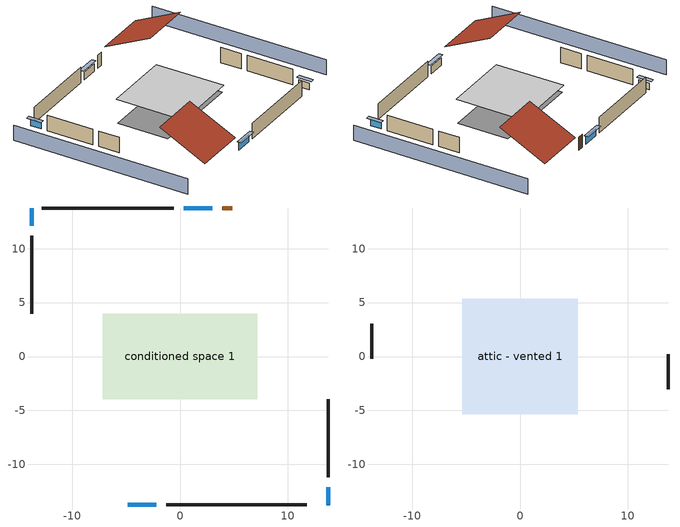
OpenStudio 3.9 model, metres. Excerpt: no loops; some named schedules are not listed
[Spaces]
conditioned space 1
 floor foundation (Slab1 construction): -7.17,-3.98 -7.17,3.98 7.17,3.98 7.17,-3.98 z0
 wall outside (Wall1 construction): -1.28,-13.77 11.76,-13.77 z0:2.44
 wall outside (Wall2 construction): -13.77,11.2 -13.77,3.96 z0:2.44
 wall outside (Wall3 construction): -0.57,13.77 -12.84,13.77 z0:2.44
 wall outside (Wall4 construction): 13.77,-11.2 13.77,-3.96 z0:2.44
 wall outside (AdiabaticWallConstruction): -4.86,-13.77 -2.21,-13.77 / 3.01,13.77 0.36,13.77 z0:1.19; -13.77,13.77 -13.77,12.13 / 13.77,-13.77 13.77,-12.13 z0:1.07
 wall outside (AdiabaticWallConstruction 1): 4.86,13.77 3.94,13.77 z0:2.03
 window (WindowConstruction): -4.86,-13.77 -2.21,-13.77 z0:1.19
 window (WindowConstruction 1): -13.77,13.77 -13.77,12.13 z0:1.07
 window (WindowConstruction 2): 3.01,13.77 0.36,13.77 z0:1.19
 window (WindowConstruction 3): 13.77,-13.77 13.77,-12.13 z0:1.07
 door (Door): 4.86,13.77 3.94,13.77 z0:2.03
attic - vented 1
 floor to conditioned space 1 (Floor1 construction Reversed): -5.34,-5.34 -5.34,5.34 5.34,5.34 5.34,-5.34 z2.44
 wall outside (Wall5 construction): -13.77,3.03 -13.77,-0.22 z0:2.44
 wall outside (Wall6 construction): 13.77,-3.03 13.77,0.22 z0:2.44
 roof outside (Roof1 construction): -5.78,-13.77,2.44 -5.78,-6.63,6.01 -13.77,-6.63,6.01 -13.77,-13.77,2.44
 roof outside (Roof2 construction): 5.78,13.77,2.44 5.78,6.63,6.01 13.77,6.63,6.01 13.77,13.77,2.44
shading: 18.34,-13.77 18.34,13.77 / -18.34,13.77 -18.34,-13.77 z0:2.44; -1.9,-13.77 -5.16,-13.77 -5.16,-14.38 -1.9,-14.38 z1.49; -13.77,11.83 -13.77,14.08 -14.38,14.08 -14.38,11.83 z1.37; 0.06,13.77 3.32,13.77 3.32,14.38 0.06,14.38 z1.49; 13.77,-11.83 13.77,-14.08 14.38,-14.08 14.38,-11.83 z1.37
[Site]
Portland Intl Arpt_OR: Latitude {deg}=45.59; Longitude {deg}=-122.6; Time Zone {hr}=-8; Elevation {m}=33; Terrain=Suburbs; Keep Site Location Information=Yes
[Site:GroundTemperature:Shallow]
10.2558, 8.96328, 8.85977, 9.47314, 11.9355, 14.3863, 16.5111, 17.8571, 17.9714, 16.8767, 14.8061, 12.4304
[Site:WaterMainsTemperature]
Calculation Method=Schedule; Temperature Schedule=mains temperature schedule
[Building]
Building 1
[Material] Roughness=Rough
Name | Thickness {m} | Conductivity {W/m-K} | Density {kg/m3} | Specific Heat {J/kg-K} | Thermal Absorptance | Solar Absorptance | Visible Absorptance
asphalt or fiberglass shingles | 0.00635 | 0.162714 | 1121.4 | 1465.45 | 0.9 | 0.85 | 0.85
roof rigid ins | 0.00281632 | 0.029427 | 32.04 | 1214.23 | 0.9 | 0.7 | 0.7
osb sheathing 0.5 in. | 0.0127 | 0.115458 | 512.64 | 1214.23 | 0.9 | 0.6 | 0.6
wood siding | 0.0254 | 0.102417 | 544.68 | 1172.36 | 0.9 | 0.85 | 0.85
osb sheathing 0.5 in. 1 | 0.0127 | 0.115458 | 512.64 | 1214.23 | 0.9 | 0.7 | 0.7
wall stud and cavity | 0.1397 | 0.550994 | 139.0536 | 1170.24 | 0.9 | 0.7 | 0.7
gypsum board | 0.0127 | 0.160291 | 801 | 837.4 | 0.9 | 0.6 | 0.6
wall stud and cavity 1 | 0.1397 | 0.727959 | 139.0536 | 1170.24 | 0.9 | 0.6 | 0.6
ceiling stud and cavity | 0.1397 | 0.118061 | 65.682 | 1177.47 | 0.9 | 0.7 | 0.7
concrete 4.0 in. | 0.1016 | 1.803125 | 2242.8 | 837.4 | 0.9 | 0.7 | 0.7
floor covering | 0.0127 | 0.0450781 | 54.468 | 1339.84 | 0.9 | 0.9 | 0.9
wood siding 1; wood siding 2 | 0.0254 | 0.102417 | 544.68 | 1172.36
wall rigid ins | 0.512978 | 0.029427 | 32.04 | 1214.23 | 0.9 | 0.7 | 0.7
wall stud and cavity 2 | 0.0889 | 0.380278 | 52.3479 | 1209.89 | 0.9 | 0.7 | 0.7
door material | 0.04445 | 0.0612267 | 512.64 | 1214.23 | 0.9 | 0.7 | 0.7
wall stud and cavity 3 | 0.0889 | 0.391764 | 83.0341 | 1211.67 | 0.9 | 0.7 | 0.7
furniture material conditioned space 1 | 0.1524 | 0.115458 | 640.8 | 1214.23 | 0.9 | 0.6 | 0.6
[Construction]
Roof1 construction; Roof2 construction: asphalt or fiberglass shingles, roof rigid ins, osb sheathing 0.5 in.
Wall1 construction; Wall2 construction; Wall3 construction; Wall4 construction: wood siding, osb sheathing 0.5 in. 1, wall stud and cavity, gypsum board
Wall5 construction; Wall6 construction: wood siding, osb sheathing 0.5 in. 1, wall stud and cavity 1
Floor1 construction Reversed: gypsum board, ceiling stud and cavity
Slab1 construction: concrete 4.0 in., floor covering
WindowConstruction; WindowConstruction 1; WindowConstruction 2; WindowConstruction 3: WindowMaterial
AdiabaticWallConstruction: wood siding 1, wall rigid ins, wall stud and cavity 2, gypsum board
Door: door material
AdiabaticWallConstruction 1: wood siding 2, wall rigid ins, wall stud and cavity 2, gypsum board
PartitionWallConstruction: gypsum board, wall stud and cavity 3, gypsum board
furniture construction conditioned space 1: furniture material conditioned space 1
[WindowMaterial:SimpleGlazingSystem]
WindowMaterial: U-Factor {W/m2-K}=2.78222; Solar Heat Gain Coefficient=0.56
[ThermalZone] Multiplier=1; Use Ideal Air Loads=No
Name | Volume {m3} | Thermostat
conditioned space | 278.185 | conditioned space temperature setpoint
attic - vented | 90.8252
[Sizing:Zone]
attic - vented: Zone Cooling Design Supply Air Temperature Input Method=SupplyAirTemperature; Zone Cooling Design Supply Air Temperature {C}=14; Zone Cooling Design Supply Air Temperature Difference {deltaC}=11.11; Zone Heating Design Supply Air Temperature Input Method=SupplyAirTemperature; Zone Heating Design Supply Air Temperature {C}=40; Zone Heating Design Supply Air Temperature Difference {deltaC}=11.11; Zone Cooling Design Supply Air Humidity Ratio {kg-H2O/kg-air}=0.0085; Zone Heating Design Supply Air Humidity Ratio {kg-H2O/kg-air}=0.008; Cooling Design Air Flow Method=DesignDay; Heating Design Air Flow Method=DesignDay; Account for Dedicated Outdoor Air System=No; Dedicated Outdoor Air System Control Strategy=NeutralSupplyAir; Dedicated Outdoor Air Low Setpoint Temperature for Design {C}=autosize; Dedicated Outdoor Air High Setpoint Temperature for Design {C}=autosize; Zone Load Sizing Method=Sensible Load Only No Latent Load; Zone Latent Cooling Design Supply Air Humidity Ratio Input Method=HumidityRatioDifference; Zone Cooling Design Supply Air Humidity Ratio Difference {kgWater/kgDryAir}=0.005; Zone Latent Heating Design Supply Air Humidity Ratio Input Method=HumidityRatioDifference; Zone Humidification Design Supply Air Humidity Ratio Difference {kgWater/kgDryAir}=0.005; Sizing Option=Coincident
[Space]
Name | Thermal Zone | Volume {m3}
conditioned space 1 | conditioned space | 278.185
attic - vented 1 | attic - vented | 90.8252
[ThermostatSetpoint:DualSetpoint]
conditioned space temperature setpoint: Heating Setpoint Temperature Schedule=heating setpoint; Cooling Setpoint Temperature Schedule=cooling setpoint; Temperature Difference Between Cutout And Setpoint {deltaC}=0
[Foundation:Kiva]
Foundation Kiva 1: Initial Indoor Air Temperature {C}=16.6667; Wall Height Above Grade {m}=0.1016; Wall Depth Below Slab {m}=0.2032
[Foundation:Kiva:Settings]
Soil Conductivity {W/m-K}=2.9427; Soil Density {kg/m3}=1842.3; Soil Specific Heat {J/kg-K}=418.7; Ground Solar Absorptivity=0.9; Ground Thermal Absorptivity=0.9; Ground Surface Roughness {m}=0.03; Far-Field Width {m}=40; Deep-Ground Boundary Condition=ZeroFlux; Deep-Ground Depth {m}=40; Minimum Cell Dimension {m}=0.2; Maximum Cell Growth Coefficient=3; Simulation Timestep=Timestep
[SurfaceProperty:ExposedFoundationPerimeter]
Slab1: Exposed Perimeter Calculation Method=TotalExposedPerimeter; Total Exposed Perimeter {m}=44.59224
[SurfaceProperty:IncidentSolarMultiplier] Incident Solar Multiplier=1; Incident Solar Multiplier Schedule=trans schedule winter=0.85 summer=0.7
Window1; Window2; Window3; Window4
[InternalMass:Definition] Design Level Calculation Method=SurfaceArea
Name | Construction | Surface Area {m2}
partition wall mass | PartitionWallConstruction | 114.085
furniture mass conditioned space 1 | furniture construction conditioned space 1 | 45.63397
[InternalMass] Space or SpaceType=conditioned space 1; Multiplier=1
Name | Internal Mass Definition
partition wall mass | partition wall mass
furniture mass conditioned space 1 | furniture mass conditioned space 1
[EnergyManagementSystem:Sensor]
Name | Output Variable or Output Meter Index Key | Output Variable or Output Meter
water_heater_T_set | water heater setpoint | Schedule Value
out_pb_s |  | Site Outdoor Air Barometric Pressure
out_wt_s |  | Site Outdoor Air Humidity Ratio
site_vw_s |  | Site Wind Speed
cool_season | cooling season schedule | Schedule Value
natural_vent_s | natural vent schedule | Schedule Value
htg_sp_s; htg_sp_s_1 | heating setpoint | Schedule Value
clg_sp_s; clg_sp_s_1 | cooling setpoint | Schedule Value
mech_vent_range_fan_0_sch_s | mech vent range fan 0 schedule | Schedule Value
mech_vent_bath_fan_0_sch_s | mech vent bath fan 0 schedule | Schedule Value
clothes_dryer_exhaust_0_sch_s | clothes_dryer | Schedule Value
htg_load_cond |  | Heating:EnergyTransfer:Zone:CONDITIONED SPACE
clg_load_cond |  | Cooling:EnergyTransfer:Zone:CONDITIONED SPACE
s_conv | Floor1 | Surface Inside Face Convection Heat Gain Energy
s_ig | Floor1 | Surface Inside Face Internal Gains Radiation Heat Gain Energy
s_sol | Floor1 | Surface Inside Face Solar Radiation Heat Gain Energy
s_lgt | Floor1 | Surface Inside Face Lights Radiation Heat Gain Energy
s_surf | Floor1 | Surface Inside Face Net Surface Thermal Radiation Heat Gain Energy
s_conv_1 | Slab1 | Surface Inside Face Convection Heat Gain Energy
s_ig_1 | Slab1 | Surface Inside Face Internal Gains Radiation Heat Gain Energy
s_sol_1 | Slab1 | Surface Inside Face Solar Radiation Heat Gain Energy
s_lgt_1 | Slab1 | Surface Inside Face Lights Radiation Heat Gain Energy
s_surf_1 | Slab1 | Surface Inside Face Net Surface Thermal Radiation Heat Gain Energy
ss_sol | Door1 | Surface Inside Face Solar Radiation Heat Gain Energy
ss_lgt | Door1 | Surface Inside Face Lights Radiation Heat Gain Energy
ss_conv | Door1 | Surface Inside Face Convection Heat Gain Energy
ss_ig | Door1 | Surface Inside Face Internal Gains Radiation Heat Gain Energy
ss_surf | Door1 | Surface Inside Face Net Surface Thermal Radiation Heat Gain Energy
ss_conv_1 | Window1 | Surface Inside Face Convection Heat Gain Energy
ss_ig_1 | Window1 | Surface Inside Face Internal Gains Radiation Heat Gain Energy
ss_surf_1 | Window1 | Surface Inside Face Net Surface Thermal Radiation Heat Gain Energy
ss_trans_in | Window1 | Surface Window Transmitted Solar Radiation Rate
ss_back_out | Window1 | Surface Window Shortwave from Zone Back Out Window Heat Transfer Rate
ss_trans_out | Window1 | Surface Inside Face Initial Transmitted Diffuse Transmitted Out Window Solar Radiation Rate
ss_conv_2 | Window2 | Surface Inside Face Convection Heat Gain Energy
ss_ig_2 | Window2 | Surface Inside Face Internal Gains Radiation Heat Gain Energy
ss_surf_2 | Window2 | Surface Inside Face Net Surface Thermal Radiation Heat Gain Energy
ss_trans_in_1 | Window2 | Surface Window Transmitted Solar Radiation Rate
ss_back_out_1 | Window2 | Surface Window Shortwave from Zone Back Out Window Heat Transfer Rate
ss_trans_out_1 | Window2 | Surface Inside Face Initial Transmitted Diffuse Transmitted Out Window Solar Radiation Rate
ss_conv_3 | Window3 | Surface Inside Face Convection Heat Gain Energy
ss_ig_3 | Window3 | Surface Inside Face Internal Gains Radiation Heat Gain Energy
ss_surf_3 | Window3 | Surface Inside Face Net Surface Thermal Radiation Heat Gain Energy
ss_trans_in_2 | Window3 | Surface Window Transmitted Solar Radiation Rate
ss_back_out_2 | Window3 | Surface Window Shortwave from Zone Back Out Window Heat Transfer Rate
ss_trans_out_2 | Window3 | Surface Inside Face Initial Transmitted Diffuse Transmitted Out Window Solar Radiation Rate
ss_conv_4 | Window4 | Surface Inside Face Convection Heat Gain Energy
ss_ig_4 | Window4 | Surface Inside Face Internal Gains Radiation Heat Gain Energy
ss_surf_4 | Window4 | Surface Inside Face Net Surface Thermal Radiation Heat Gain Energy
ss_trans_in_3 | Window4 | Surface Window Transmitted Solar Radiation Rate
ss_back_out_3 | Window4 | Surface Window Shortwave from Zone Back Out Window Heat Transfer Rate
ss_trans_out_3 | Window4 | Surface Inside Face Initial Transmitted Diffuse Transmitted Out Window Solar Radiation Rate
s_conv_2 | Wall1 | Surface Inside Face Convection Heat Gain Energy
s_ig_2 | Wall1 | Surface Inside Face Internal Gains Radiation Heat Gain Energy
s_sol_2 | Wall1 | Surface Inside Face Solar Radiation Heat Gain Energy
s_lgt_2 | Wall1 | Surface Inside Face Lights Radiation Heat Gain Energy
s_surf_2 | Wall1 | Surface Inside Face Net Surface Thermal Radiation Heat Gain Energy
s_conv_3 | Wall2 | Surface Inside Face Convection Heat Gain Energy
s_ig_3 | Wall2 | Surface Inside Face Internal Gains Radiation Heat Gain Energy
s_sol_3 | Wall2 | Surface Inside Face Solar Radiation Heat Gain Energy
s_lgt_3 | Wall2 | Surface Inside Face Lights Radiation Heat Gain Energy
s_surf_3 | Wall2 | Surface Inside Face Net Surface Thermal Radiation Heat Gain Energy
s_conv_4 | Wall3 | Surface Inside Face Convection Heat Gain Energy
s_ig_4 | Wall3 | Surface Inside Face Internal Gains Radiation Heat Gain Energy
s_sol_4 | Wall3 | Surface Inside Face Solar Radiation Heat Gain Energy
s_lgt_4 | Wall3 | Surface Inside Face Lights Radiation Heat Gain Energy
s_surf_4 | Wall3 | Surface Inside Face Net Surface Thermal Radiation Heat Gain Energy
s_conv_5 | Wall4 | Surface Inside Face Convection Heat Gain Energy
s_ig_5 | Wall4 | Surface Inside Face Internal Gains Radiation Heat Gain Energy
s_sol_5 | Wall4 | Surface Inside Face Solar Radiation Heat Gain Energy
s_lgt_5 | Wall4 | Surface Inside Face Lights Radiation Heat Gain Energy
s_surf_5 | Wall4 | Surface Inside Face Net Surface Thermal Radiation Heat Gain Energy
im_conv | furniture mass conditioned space 1 | Surface Inside Face Convection Heat Gain Energy
im_ig | furniture mass conditioned space 1 | Surface Inside Face Internal Gains Radiation Heat Gain Energy
im_sol | furniture mass conditioned space 1 | Surface Inside Face Solar Radiation Heat Gain Energy
im_lgt | furniture mass conditioned space 1 | Surface Inside Face Lights Radiation Heat Gain Energy
im_surf | furniture mass conditioned space 1 | Surface Inside Face Net Surface Thermal Radiation Heat Gain Energy
im_conv_1 | partition wall mass | Surface Inside Face Convection Heat Gain Energy
im_ig_1 | partition wall mass | Surface Inside Face Internal Gains Radiation Heat Gain Energy
im_sol_1 | partition wall mass | Surface Inside Face Solar Radiation Heat Gain Energy
im_lgt_1 | partition wall mass | Surface Inside Face Lights Radiation Heat Gain Energy
im_surf_1 | partition wall mass | Surface Inside Face Net Surface Thermal Radiation Heat Gain Energy
airflow_gain | infil flow | Infiltration Sensible Heat Gain Energy
airflow_loss | infil flow | Infiltration Sensible Heat Loss Energy
airflow_gain_1 | natural vent flow | Infiltration Sensible Heat Gain Energy
airflow_loss_1 | natural vent flow | Infiltration Sensible Heat Loss Energy
airflow_gain_2 | whole house fan flow | Infiltration Sensible Heat Gain Energy
airflow_loss_2 | whole house fan flow | Infiltration Sensible Heat Loss Energy
mv_conv | mech vent bath fan 0 | Electric Equipment Convective Heating Energy
mv_rad | mech vent bath fan 0 | Electric Equipment Radiant Heating Energy
mv_conv_1 | mech vent house fan | Electric Equipment Convective Heating Energy
mv_rad_1 | mech vent house fan | Electric Equipment Radiant Heating Energy
mv_conv_2 | mech vent house fan cfis | Electric Equipment Convective Heating Energy
mv_rad_2 | mech vent house fan cfis | Electric Equipment Radiant Heating Energy
mv_conv_3 | mech vent range fan 0 | Electric Equipment Convective Heating Energy
mv_rad_3 | mech vent range fan 0 | Electric Equipment Radiant Heating Energy
mv_conv_4 | mech vent house fan latent load | Other Equipment Convective Heating Energy
mv_rad_4 | mech vent house fan latent load | Other Equipment Radiant Heating Energy
mv_conv_5 | mech vent house fan sensible load | Other Equipment Convective Heating Energy
mv_rad_5 | mech vent house fan sensible load | Other Equipment Radiant Heating Energy
ig_lgt_conv | interior lighting | Lights Convective Heating Energy
ig_lgt_rad | interior lighting | Lights Radiant Heating Energy
ig_lgt_vis | interior lighting | Lights Visible Radiation Heating Energy
ig_ee_conv | clothes dryer | Electric Equipment Convective Heating Energy
ig_ee_rad | clothes dryer | Electric Equipment Radiant Heating Energy
ig_ee_conv_1 | clothes washer | Electric Equipment Convective Heating Energy
ig_ee_rad_1 | clothes washer | Electric Equipment Radiant Heating Energy
ig_ee_conv_2 | cooking range | Electric Equipment Convective Heating Energy
ig_ee_rad_2 | cooking range | Electric Equipment Radiant Heating Energy
ig_ee_conv_3 | dishwasher | Electric Equipment Convective Heating Energy
ig_ee_rad_3 | dishwasher | Electric Equipment Radiant Heating Energy
ig_ee_conv_4 | fridge | Electric Equipment Convective Heating Energy
ig_ee_rad_4 | fridge | Electric Equipment Radiant Heating Energy
ig_ee_conv_5 | misc permanent spa heater | Electric Equipment Convective Heating Energy
ig_ee_rad_5 | misc permanent spa heater | Electric Equipment Radiant Heating Energy
ig_ee_conv_6 | misc permanent spa pump | Electric Equipment Convective Heating Energy
ig_ee_rad_6 | misc permanent spa pump | Electric Equipment Radiant Heating Energy
ig_ee_conv_7 | misc plug loads | Electric Equipment Convective Heating Energy
ig_ee_rad_7 | misc plug loads | Electric Equipment Radiant Heating Energy
ig_ee_conv_8 | misc tv | Electric Equipment Convective Heating Energy
ig_ee_rad_8 | misc tv | Electric Equipment Radiant Heating Energy
ig_ee_conv_9 | misc well pump | Electric Equipment Convective Heating Energy
ig_ee_rad_9 | misc well pump | Electric Equipment Radiant Heating Energy
ig_ee_conv_10 | whole house fan | Electric Equipment Convective Heating Energy
ig_ee_rad_10 | whole house fan | Electric Equipment Radiant Heating Energy
ig_oe_conv | clothes dryer 1 | Other Equipment Convective Heating Energy
ig_oe_rad | clothes dryer 1 | Other Equipment Radiant Heating Energy
ig_oe_conv_1 | cooking range 1 | Other Equipment Convective Heating Energy
ig_oe_rad_1 | cooking range 1 | Other Equipment Radiant Heating Energy
ig_oe_conv_2 | general water use latent | Other Equipment Convective Heating Energy
ig_oe_rad_2 | general water use latent | Other Equipment Radiant Heating Energy
ig_oe_conv_3 | general water use sensible | Other Equipment Convective Heating Energy
ig_oe_rad_3 | general water use sensible | Other Equipment Radiant Heating Energy
ig_oe_conv_4 | water heater energy adjustment1 | Other Equipment Convective Heating Energy
ig_oe_rad_4 | water heater energy adjustment1 | Other Equipment Radiant Heating Energy
ig_oe_conv_5 | water heater lat | Other Equipment Convective Heating Energy
ig_oe_rad_5 | water heater lat | Other Equipment Radiant Heating Energy
ig_oe_conv_6 | water heater sens | Other Equipment Convective Heating Energy
ig_oe_rad_6 | water heater sens | Other Equipment Radiant Heating Energy
ig_ppl_conv | occupants | People Convective Heating Energy
ig_ppl_rad | occupants | People Radiant Heating Energy
[EnergyManagementSystem:Actuator]
Name | Actuated Component | Actuated Component Type | Actuated Component Control Type | Zone or Space
water_heater_sens_act | water heater sens | OtherEquipment | Power Level | conditioned space 1
water_heater_lat_act | water heater lat | OtherEquipment | Power Level | conditioned space 1
water_heater_LESchedOverride | water heater BottomElementSetpoint | Schedule:Constant | Schedule Value
water_heater_UESchedOverride | water heater TopElementSetpoint | Schedule:Constant | Schedule Value
water_heater_HPWHSchedOverride | water heater setpoint | Schedule:Constant | Schedule Value
water_heater_hpwh_ec_adj_act | water heater energy adjustment1 | OtherEquipment | Power Level | conditioned space 1
fridge_schedule_act | fridge schedule | Schedule:Constant | Schedule Value
natural_vent_flow_act | natural vent flow | Zone Infiltration | Air Exchange Flow Rate
whole_house_fan_flow_act | whole house fan flow | Zone Infiltration | Air Exchange Flow Rate
whole_house_fan_act | whole house fan | ElectricEquipment | Electricity Rate | conditioned space 1
whole_house_fan_mix_act | whole house fan mix | ZoneMixing | Air Exchange Flow Rate
mech_vent_house_fan_cfis_act | mech vent house fan cfis | ElectricEquipment | Electricity Rate | conditioned space 1
mech_vent_house_fan_sensible_load_act | mech vent house fan sensible load | OtherEquipment | Power Level | conditioned space 1
mech_vent_house_fan_latent_load_act | mech vent house fan latent load | OtherEquipment | Power Level | conditioned space 1
infil_flow_act | infil flow | Zone Infiltration | Air Exchange Flow Rate
[EnergyManagementSystem:Program]
boiler_hydronic_pump_power_program: Set hvac_plr = boiler_plr_s; Set pump_total_eff = boiler_hydronic_pump_rated_mfr / 1000 * 20000.0 / 158.653846153846; Set pump_vfr = boiler_hydronic_pump_mfr_s / 1000; If pump_vfr > 0; Set boiler_hydronic_pump_pressure_rise_act = 158.653846153846 * hvac_plr * pump_total_eff / pump_vfr; Else; Set boiler_hydronic_pump_pressure_rise_act = 0; EndIf
boiler_hydronic_pump_disaggregate_program: Set boiler_hydronic_pump_primary_htg = boiler_hydronic_pump_s
water_heater_InletAir: Set water_heater_Tamb_act = water_heater_amb_temp; Set water_heater_RHamb_act = 0; Set water_heater_RHamb_act = water_heater_RHamb_act + (water_heater_amb_rh / 100) / 1; Set water_heater_sens_act = (0 - water_heater_sens_cool - (water_heater_tl + water_heater_fan_pwr)) / 1; Set water_heater_lat_act = (0 - water_heater_lat_cool) / 1
[OtherEquipment:Definition] Design Level Calculation Method=EquipmentLevel
Name | Design Level {W} | Fraction Latent | Fraction Radiant | Fraction Lost
water heater sens; mech vent house fan sensible load | 0 | 0 | 0 | 0
water heater lat; mech vent house fan latent load | 0 | 1 | 0 | 0
water heater energy adjustment1 | 0.01 | 0 | 0 | 1
clothes dryer 2 | 0 | 0.015 | 0.081 | 0.85
cooking range 2 | 2939.31 | 0.16 | 0.384 | 0.2
general water use sensible | -25.2881 | 0 | 0.6 | 0
general water use latent | 25.6591 | 1 | 0 | 0
[OtherEquipment] Space or SpaceType=conditioned space 1
Name | Other Equipment Definition | Schedule | Fuel Type
water heater sens | water heater sens | Always On Discrete
water heater lat | water heater lat | Always On Discrete
water heater energy adjustment1 | water heater energy adjustment1 | Always On Discrete | Electricity
clothes dryer 1 | clothes dryer 2 | clothes_dryer | Electricity
cooking range 1 | cooking range 2 | cooking_range | Propane
general water use sensible | general water use sensible | general water use schedule
general water use latent | general water use latent | general water use schedule
mech vent house fan sensible load | mech vent house fan sensible load | Always On Discrete
mech vent house fan latent load | mech vent house fan latent load | Always On Discrete
[ElectricEquipment:Definition] Design Level Calculation Method=EquipmentLevel
Name | Design Level {W} | Fraction Latent | Fraction Radiant | Fraction Lost
clothes washer | 210.337 | 0.03 | 0.162 | 0.7
clothes dryer | 1895.15 | 0.015 | 0.081 | 0.85
dishwasher | 652.39 | 0.3 | 0.18 | 0.4
fridge | 41.5354 | 0 | 0.6 | 0
cooking range | 100.294 | 0.16 | 0.384 | 0.2
misc tv | 146.475 | 0 | 0.6 | 0
misc plug loads | 122.993 | 0.021 | 0.558 | 0.049
misc well pump | 61.0239 | 0 | 0 | 1
misc permanent spa heater | 250.807 | 0 | 0 | 1
misc permanent spa pump | 262.283 | 0 | 0 | 1
whole house fan; mech vent house fan | 0 | 0 | 0 | 1
mech vent house fan cfis | 0 | 0 | 0 | 0
mech vent range fan 0 | 30 | 0 | 0 | 1
mech vent bath fan 0 | 15 | 0 | 0 | 1
[ElectricEquipment] Space or SpaceType=conditioned space 1
Name | Electric Equipment Definition | Schedule
clothes washer | clothes washer | clothes_washer
clothes dryer | clothes dryer | clothes_dryer
dishwasher | dishwasher | dishwasher
fridge | fridge | fridge schedule
cooking range | cooking range | cooking_range
misc tv | misc tv | plug_loads_tv
misc plug loads | misc plug loads | plug_loads_other
misc well pump | misc well pump | misc well pump schedule
misc permanent spa heater | misc permanent spa heater | misc permanent spa heater schedule
misc permanent spa pump | misc permanent spa pump | misc permanent spa pump schedule
whole house fan | whole house fan | Always On Discrete
mech vent house fan | mech vent house fan | mech vent house fan schedule
mech vent house fan cfis | mech vent house fan cfis | mech vent house fan cfis schedule
mech vent range fan 0 | mech vent range fan 0 | mech vent range fan 0 schedule
mech vent bath fan 0 | mech vent bath fan 0 | mech vent bath fan 0 schedule
[WaterUse:Equipment:Definition]
Name | Peak Flow Rate {m3/s}
clothes washer | 1.83203e-06
dishwasher | 6.92266e-06
[Lights:Definition]
interior lighting: Design Level Calculation Method=LightingLevel; Lighting Level {W}=161.542; Fraction Radiant=0.6; Fraction Visible=0.2; Return Air Fraction=0
[Lights]
interior lighting: Lights Definition=interior lighting; Space or SpaceType=conditioned space 1; Schedule=lighting_interior; Fraction Replaceable=1
[Exterior:Lights:Definition]
exterior lighting: Design Level {W}=6.19068
[Exterior:Lights]
exterior lighting: Exterior Lights Definition=exterior lighting; Schedule=exterior lighting schedule
[People:Definition]
occupants: Number of People Calculation Method=People; Number of People {people}=1; Fraction Radiant=0.314171; Sensible Heat Fraction=0.56303; Carbon Dioxide Generation Rate {m3/s-W}=0; Enable ASHRAE 55 Comfort Warnings=No; Mean Radiant Temperature Calculation Type=EnclosureAveraged
[People]
occupants: People Definition=occupants; Space or SpaceType=conditioned space 1; Number of People Schedule=occupants; Activity Level Schedule=occupants activity schedule; Multiplier=1
[SpaceInfiltration:DesignFlowRate] Space or SpaceType=conditioned space 1; Schedule=Always On Discrete; Design Flow Rate Calculation Method=Flow/Space; Design Flow Rate {m3/s}=0
natural vent flow; whole house fan flow; infil flow
[ZoneMixing]
whole house fan mix: Zone or Space=attic - vented; Schedule=Always On Continuous; Design Flow Rate Calculation Method=Flow/Zone; Design Flow Rate {m3/s}=0; Source Zone or Space=conditioned space
[SpaceInfiltration:EffectiveLeakageArea]
infil attic - vented 1: Space or SpaceType=attic - vented 1; Schedule=Always On Discrete; Effective Air Leakage Area {cm2}=3802.45; Stack Coefficient=0.000166082; Wind Coefficient=3.43841e-05
